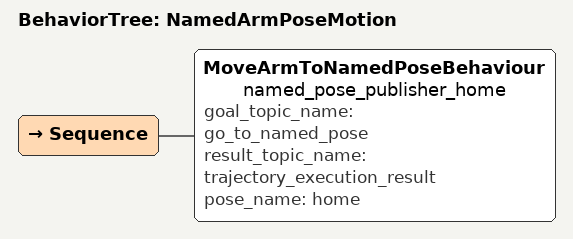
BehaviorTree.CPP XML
<root BTCPP_format="4">
    <BehaviorTree ID="NamedArmPoseMotion">
        <Sequence>
            <MoveArmToNamedPoseBehaviour name="named_pose_publisher_home" goal_topic_name="go_to_named_pose" result_topic_name="trajectory_execution_result" pose_name="home" />
        </Sequence>
    </BehaviorTree>
</root>
